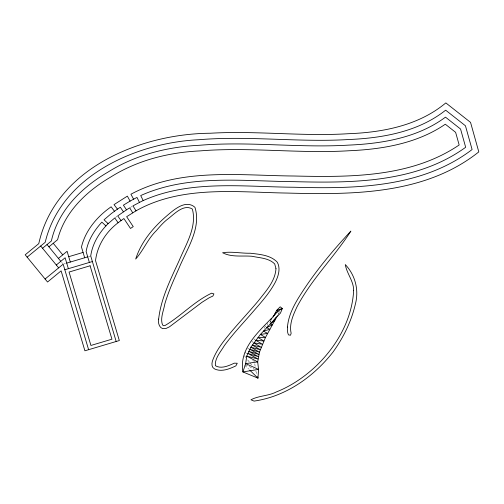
<?xml version="1.0" encoding="UTF-8"?>
<svg xmlns="http://www.w3.org/2000/svg" width="504" height="504" viewBox="0 0 504 504"><rect width="100%" height="100%" fill="white"/><g stroke="black" fill="none" stroke-linecap="round" stroke-linejoin="round"><path stroke-width="0.38" stroke-dasharray="2.52 1.89" d="M267.485 325.496L267.813 323.24M269.923 322.516L271.02 319.637M277.616 315.844L279.493 311.718L277.307 315.863M270.012 322.617L271.095 320.771M115.353 217.552L117.136 216.304M130.36 207.459L132.319 206.262M63.907 263.957L65.394 263.51M88.496 256.637L90.726 255.969M245.291 364.556L254.104 369.054M252.693 360.41L254.596 361.563M247.666 348.214L248.932 349.064M251.836 341.41L253.008 342.26M253.84 338.833L255.1 339.772M264.48 325.483L266.087 326.844M244.78 365.305L248.629 369.054M244.912 352.076L246.525 353.657M61.664 262.351L62.66 263.567M244.289 355.648L245.744 357.487M247.691 359.938L249.631 362.389M250.116 363L251.578 364.839M255.881 371.146L257.141 375.348M254.829 363.794L255.144 366.773M264.556 326.926L264.632 328.362"/><path stroke-width="0.76" d="M271.02 319.637C273.596 315.088 277.622 310.911 282.353 308.498L280.174 306.816L276.696 310.338L273.193 316.991M276.961 316.518L265.463 337.466L259.459 352.176L257.695 361.885L258.558 369.394L257.979 378.145L242.903 371.933C238.972 349.278 257.506 332.804 271.568 318.2M274.189 315.712L274.995 314.427L274.541 314.414L278.101 311.025L276.696 310.338L282.353 308.498L280.463 313.072L260.398 334.448L250.872 347.174L246.727 356.126L245.668 363.611L242.903 371.933L258.558 369.394L245.668 363.611L257.695 361.885L246.727 356.126L257.991 358.987L247.741 353.392L258.413 356.681L248.73 351.269L258.936 354.444L249.795 349.234L259.459 352.176L250.872 347.174L260.303 349.745L252.302 345.032L261.16 347.256L253.764 342.84L262.389 344.238L255.711 340.231L263.85 341.013L257.941 337.478L265.463 337.466L260.398 334.448L267.58 333.415L263.466 331.065L269.854 329.326L266.698 327.682L272.349 324.803L270.251 323.933L274.907 320.437L273.829 320.355L276.003 317.545M116.185 341.491L90.726 255.969C92.471 243.47 99.338 232.413 108.108 223.612L104.026 219.807L111.353 213.545L117.426 209.135L114.03 204.618L127.38 196.125L130.064 201.096L133.598 199.187L130.92 194.216C180.766 167.479 239.746 175.581 294.046 176.009C349.946 177.288 410.999 177.591 459.163 144.982L455.622 132.338L445.316 124.211C417.243 143.482 382.309 149.348 348.907 150.759C299.237 153.783 249.524 146.84 199.874 150.91C168.714 152.384 137.472 160.24 110.886 176.942C86.82 190.991 64.575 211.844 57.601 239.702L48.92 246.828M107.925 223.808L114.761 217.967L118.1 222.737L123.889 218.541L130.492 228.463L133.245 226.63L126.643 216.701L136.004 210.836L132.974 205.865L139.52 202.394M118.32 222.579C106.111 231.746 97.385 245.246 95.527 260.612L119.328 340.553L84.911 350.797L61.116 270.862L47.54 282.007L25.2 254.797L38.776 243.646C55.44 168.506 140.301 133.749 210.281 133.239C256.234 130.542 302.179 136.559 348.125 133.724C382.498 132.476 418.729 125.59 445.826 102.904L470.547 122.39L478.8 151.893C424.966 194.802 352.403 194.79 286.997 193.057C236.735 192.295 181.585 185.044 135.872 210.918M27.128 257.141L45.203 242.304C61.104 175.795 136.382 142.575 199.067 139.709C248.819 135.576 298.62 142.512 348.39 139.539C382.385 138.165 418.314 131.853 445.649 110.181L465.45 125.786L472.097 149.537C421.546 188.074 354.507 188.887 293.782 187.236C243.69 186.921 190.228 179.512 143.079 200.617M42.55 248.245L51.364 241.013C58.08 210.533 81.761 187.305 107.95 172.116C135.299 154.955 167.416 146.796 199.471 145.272C249.171 141.17 298.929 148.113 348.648 145.114C382.316 143.678 417.829 137.718 445.486 117.148L460.568 129.043L465.671 147.275C416.354 182.958 352.214 183.084 293.914 181.661C242.959 181.251 188.603 173.974 140.704 195.565L143.199 200.554L139.476 202.419L136.981 197.429L133.566 199.206M58.426 258.413L67.108 251.288L70.308 262.048M56.309 265.003L65.123 257.771L68.374 268.701M45.083 279.014L63.164 264.178L88.616 349.694M121.067 220.657L117.728 215.888L126.498 209.803L123.398 205.166L130.196 201.027M117.293 209.229L120.324 207.22L123.417 211.856M126.397 209.872L129.704 207.862L132.735 212.833M68.72 256.7L83.078 252.428M66.711 263.119L87.721 256.864M64.821 269.753L92.389 261.551M105.947 225.924L101.871 222.125C94.305 230.385 87.998 240.301 86.127 251.521L89.378 262.445M249.732 370.125L257.979 378.145L257.563 376.746M53.235 243.287L62.742 254.873M47.048 244.553L60.808 261.311M40.704 245.996L58.659 267.87M114.528 211.315L111.126 206.804C97.316 216.436 85.415 230.359 81.465 247.01L84.672 257.771M353.644 290.619C352.038 320.512 335.481 348.44 313.652 368.279C302.702 378.132 290.184 386.455 276.469 391.891C268.462 396.075 258.722 395.59 250.961 399.798L254.073 401.096C285.73 396.56 313.532 376.866 332.98 352.101C343.344 337.693 351.37 321.476 355.37 304.139C359.119 290.09 355.314 275.152 345.284 264.568C346.809 273.741 353.814 281.169 353.644 290.619M287.469 327.033L287.393 329.282A12.657 12.657 0 0 0 288.496 334.902L290.537 335.223L291.142 333.245C289.031 324.141 293.215 314.918 297.007 306.816C311.51 279.248 334.12 257.166 350.879 231.109C331.367 252.044 312.927 274.308 297.959 298.759C292.793 307.409 288.269 316.871 287.469 327.033M275.965 268.569C275.266 281.219 265.898 291.079 258.539 300.579C247.306 314.061 235.022 326.668 224.242 340.534C219.75 346.368 215.662 352.617 212.978 359.503C211.686 362.584 211.006 367.177 214.609 368.953C221.489 372.236 229.534 368.928 235.891 365.86L237.258 363.252L234.316 363.164C228.696 365.715 221.237 369.293 215.372 365.696C214.635 358.306 220.802 351.66 224.374 345.58C232.577 334.454 242.021 324.318 251.118 313.929C259.825 303.805 269.155 293.889 275.43 281.994C278.397 275.946 280.728 268.638 277.332 262.275C270.604 255.03 259.617 254.344 250.343 253.228C241.076 253.455 231.802 251.301 222.604 252.737C231.72 257.525 242.267 255.421 252.101 256.284C259.768 257.972 268.928 258.029 274.705 263.951L275.965 268.569M158.647 319.082C158.073 322.654 158.829 327.209 162.622 328.652L165.974 328.501L169.489 326.819L201.877 302.381L209.11 297.807L212.896 296.05L213.91 293.914L211.667 293.183C194.368 301.247 181.219 315.976 164.953 325.553L163.668 325.71L162.565 324.998C159.944 318.257 163.731 310.603 164.839 303.874C168.368 291.841 173.521 280.375 178.662 268.966C186.241 250.135 201.713 228.331 194.928 207.295C185.661 199.156 173.76 209.891 166.673 215.964C153.178 227.543 141.139 241.882 135.689 259.075C143.47 250.274 147.754 238.965 156.259 230.725C160.033 226.328 163.85 221.861 168.569 218.44C174.756 213.557 183.954 203.786 192.352 209.059C197.102 226.579 186.197 243.873 179.619 259.554C170.988 278.687 161.003 297.933 158.647 319.082M90.096 265.791L69.061 272.053L90.915 345.454L111.945 339.192L90.096 265.791"/></g></svg>
